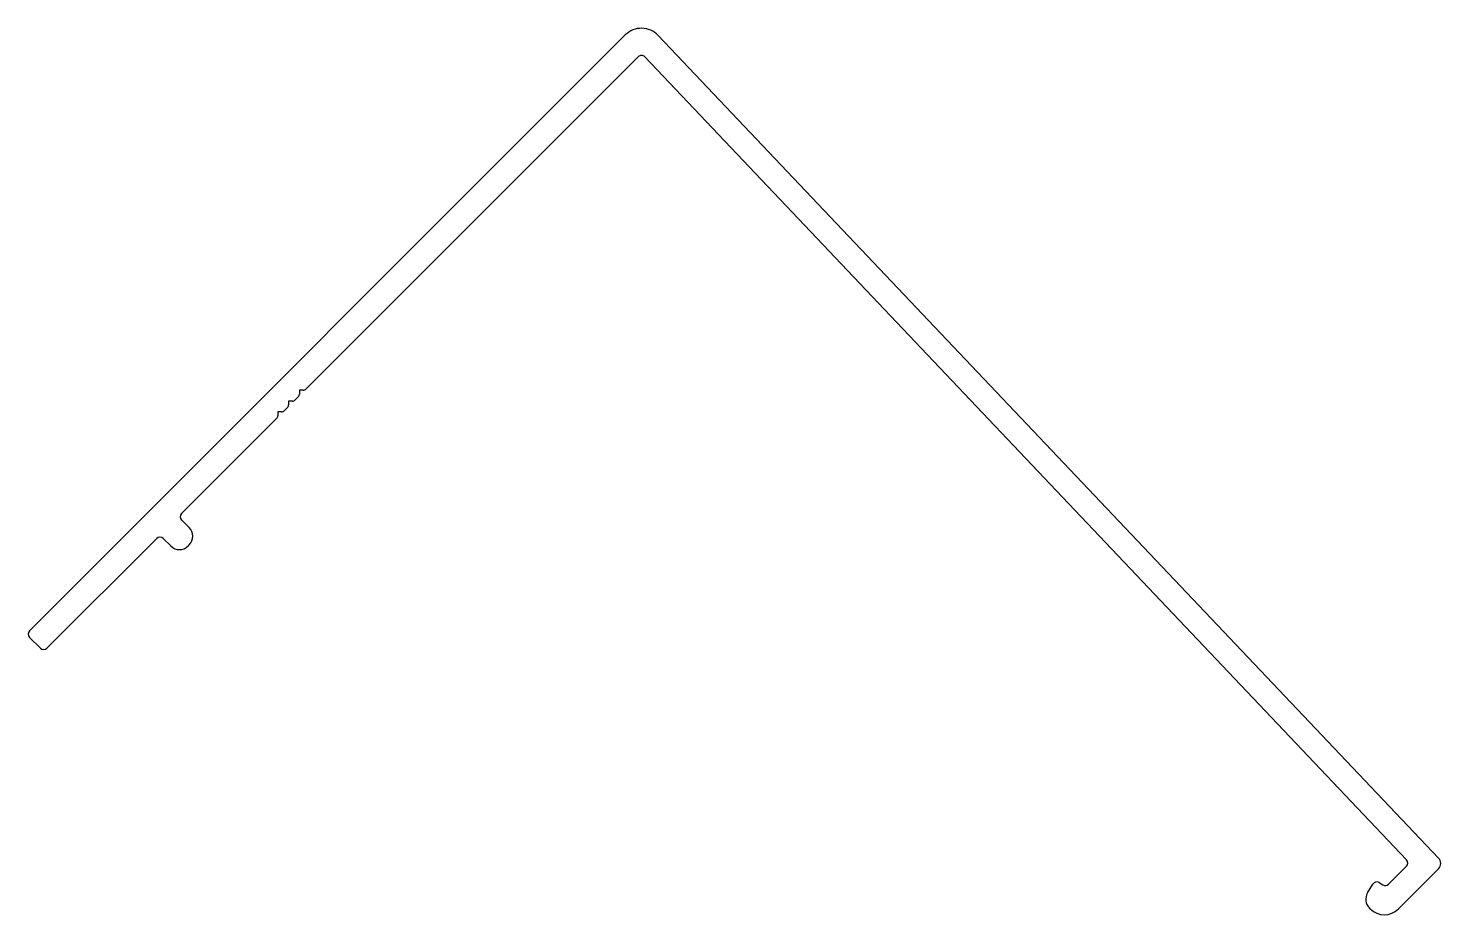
# Model space of a CAD drawing. Extents: x -44.1 to 48.2, y 0.6 to 58.5.
import ezdxf

# ---------------------------------------------------------------- set-up
doc = ezdxf.new("R2010")
doc.units = 0
doc.layers.add('1', color=4, linetype='CONTINUOUS')

msp = doc.modelspace()

# ---------------------------------------------------------------- linework, layer by layer
at = {"layer": '1', "color": 7}
for p, q in [((-43.982, 19.09), (-5.049, 58.023)), ((-2.9, 57.995), (48.099, 4.254)), ((-4.208, 56.602), (-25.924, 34.886)), ((46.006, 4.136), (-3.778, 56.596)), ((-26.424, 34.386), (-26.631, 34.179)), ((-26.631, 34.179), (-26.424, 34.386)), ((-26.424, 34.386), (-26.631, 34.179)), ((-26.631, 34.179), (-26.424, 34.386)), ((-26.424, 34.386), (-26.631, 34.179)), ((-26.35, 34.804), (-26.35, 34.562)), ((-26.1, 34.812), (-26.342, 34.812)), ((-27.764, 33.39), (-27.764, 33.148)), ((-27.514, 33.398), (-27.756, 33.398)), ((-27.131, 33.679), (-27.338, 33.471)), ((-27.057, 34.097), (-27.057, 33.855)), ((-26.807, 34.105), (-27.049, 34.105)), ((-27.838, 32.972), (-34.047, 26.762)), ((-34.047, 26.338), (-33.552, 25.843)), ((-35.674, 25.136), (-42.851, 17.958)), ((-34.754, 24.641), (-35.249, 25.136)), ((-33.552, 24.711), (-33.623, 24.641)), ((-43.275, 17.958), (-43.982, 18.666)), ((44.831, 2.548), (46, 3.717)), ((48.096, 3.55), (45.477, 0.931)), ((43.456, 1.971), (43.804, 2.549)), ((44.215, 2.652), (44.464, 2.503)), ((43.638, 0.931), (43.576, 0.993))]:
    msp.add_line(p, q, dxfattribs=at)
for centre, radius, start, end in [((-3.988, 56.963), 1.5, 43.5004, 135), ((-3.995, 56.389), 0.3, 43.5, 135), ((-26.807, 34.355), 0.25, 270, 315), ((-26.6, 34.562), 0.25, 315, 0), ((-26.342, 34.804), 0.008, 90, 180), ((-26.1, 35.062), 0.25, 270, 315), ((-27.756, 33.39), 0.008, 90, 180), ((-27.514, 33.648), 0.25, 270, 315), ((-27.307, 33.855), 0.25, 315, 360), ((-27.049, 34.097), 0.008, 90, 180), ((-28.014, 33.148), 0.25, 315, 0), ((-33.835, 26.55), 0.3, 135, 225), ((-35.461, 24.923), 0.3, 45, 135), ((-34.118, 25.277), 0.8, 315, 45), ((-34.189, 25.206), 0.8, 225, 315), ((-43.77, 18.878), 0.3, 135, 225), ((-43.063, 18.171), 0.3, 225, 315), ((45.788, 3.929), 0.3, 315, 43.5), ((47.743, 3.904), 0.5, 315, 44.5), ((44.142, 1.559), 0.8, 149, 225), ((44.061, 2.395), 0.3, 59, 149), ((44.618, 2.76), 0.3, 239, 315), ((44.557, 1.85), 1.3, 225, 315)]:
    msp.add_arc(centre, radius, start, end, dxfattribs=at)

doc.saveas('drawing.dxf')
